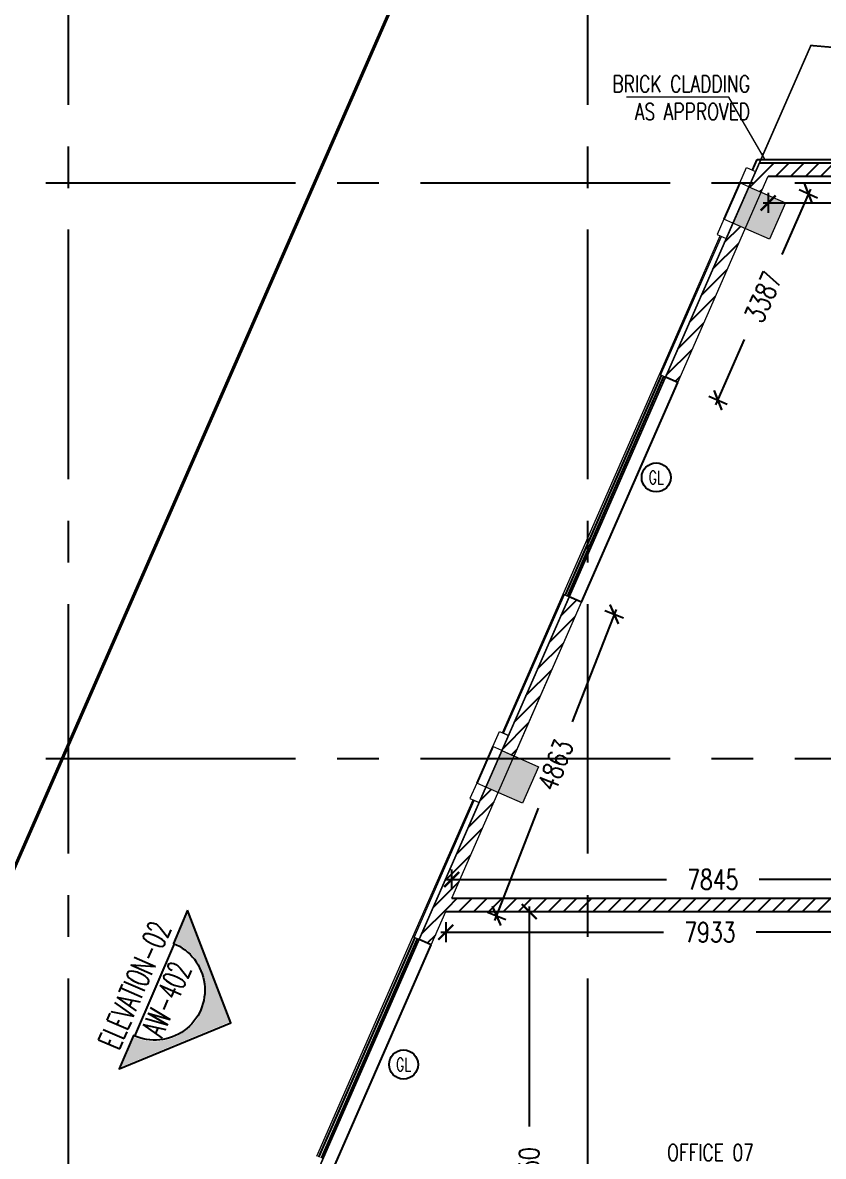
# Model space of a CAD drawing. Header units: millimetres. Extents: x -2076597 to 16308595, y -4402071 to 17875273.
# Drawn here: x -2058738 to -2046710, y -4292159 to -4275128 of the extents above; entities that cross this region are included whole.
import ezdxf
from ezdxf.enums import TextEntityAlignment as Align

# ---------------------------------------------------------------- set-up
doc = ezdxf.new("R2010")
doc.units = ezdxf.units.MM
for name, pattern in [('CENTER', [50.8, 31.75, -6.35, 6.35, -6.35]), ('CENTER2', [1.125, 0.75, -0.125, 0.125, -0.125]), ('CONTINULUS', [0]), ('DASHDOT', [1, 0.5, -0.25, 0, -0.25])]:
    doc.linetypes.add(name, pattern=pattern)
for name, color, linetype, lineweight in [('A- GLAZING', 5, 'Continuous', 9), ('A- LIGHT LINE', 8, 'Continuous', 9), ('A-COL HATCH', 252, 'Continuous', 9), ('A-DETL-GENF', 92, 'Continuous', 9), ('A-ELE 06', 11, 'Continuous', 9), ('A-ELE 07', 8, 'Continuous', 9), ('S-COLS', 7, 'Continuous', 9)]:
    doc.layers.add(name, color=color, linetype=linetype, lineweight=lineweight)
for name, color, linetype in [('A-DIMS', 4, 'Continuous'), ('A-PARAPET WALL', 4, 'Continuous'), ('a-ref', 5, 'Continuous'), ('A-SCHED', 1, 'Continuous'), ('A-SETBACK', 3, 'Continuous'), ('A-SITE BOUNDARY', 7, 'CENTER'), ('A-SLABS', 1, 'Continuous'), ('A-TXTROOM', 3, 'Continuous'), ('A-WALL', 2, 'Continuous'), ('A-WALL HATCH', 8, 'Continuous'), ('La-hatch', 8, 'Continuous'), ('S-GRID', 252, 'CENTER2'), ('TABULAR', 7, 'Continuous')]:
    doc.layers.add(name, color=color, linetype=linetype)
doc.styles.add('DIM 100', font='romans.shx', dxfattribs={"width": 0.8})
doc.styles.add('ROMANS', font='romans.shx', dxfattribs={"width": 0.75})
doc.dimstyles.new('1_100 MJR', dxfattribs={"dimscale": 100, "dimtxt": 1.75, "dimasz": 1, "dimexe": 1, "dimexo": 0, "dimgap": 0.09, "dimtad": 0, "dimdsep": 46, "dimtxsty": 'DIM 100', "dimblk": 'ARCHTICK', "dimcen": 0.09, "dimdle": 1, "dimclrd": 8, "dimclre": 8, "dimclrt": 256, "dimazin": 0, "dimtfac": 1, "dimtofl": 0, "dimtmove": 1, "dimatfit": 3, "dimfxl": 0, "dimtolj": 1, "dimtzin": 0, "dimlwd": -1, "dimlwe": -1, "dimarcsym": 0})
doc.dimstyles.new('DIMM-100', dxfattribs={"dimscale": 150, "dimtxt": 2, "dimasz": 1.5, "dimexe": 1, "dimexo": 0, "dimgap": 2, "dimtad": 0, "dimtoh": 1, "dimdec": 0, "dimzin": 0, "dimdsep": 46, "dimtxsty": 'ROMANS', "dimblk": 'ARCHTICK', "dimcen": 1.5, "dimdle": 0.5, "dimclrd": 8, "dimclre": 8, "dimclrt": 256, "dimazin": 0, "dimtfac": 1, "dimtdec": 0, "dimtix": 1, "dimtofl": 0, "dimtmove": 2, "dimatfit": 3, "dimldrblk": 'DOT', "dimfxl": 0, "dimtolj": 1, "dimtzin": 0, "dimarcsym": 0})
pattern_1 = [(45, (1802100.65, 14255482.13), (-112.2532015, 112.2532015), [])]

# ---------------------------------------------------------------- blocks, each defined once
blk = doc.blocks.new('2nd & 3rd feature')
for points in [[(637863, -1145504), (637613, -1145504), (637613, -1145654), (637863, -1145654)], [(638463, -1145504), (638713, -1145504), (638713, -1145654), (638463, -1145654)]]:
    blk.add_lwpolyline(points, close=True)
at = {"layer": 'A-ELE 07'}
blk.add_line((637863, -1145654), (638463, -1145654), dxfattribs=at)
at = {"layer": 'TABULAR'}
blk.add_line((638463, -1145504), (637863, -1145504), dxfattribs=at)
blk = doc.blocks.new('2ND & 3RD FLOOR COLUMN')
at = {"layer": 'A-COL HATCH'}
for points in [[(-3744586.2, -18629134.4), (-3745135.7, -18628893.6), (-3744894.9, -18628344.1), (-3744345.3, -18628584.9)], [(-3748298.9, -18637606.7), (-3748848.4, -18637365.8), (-3748607.6, -18636816.3), (-3748058, -18637057.1)]]:
    blk.add_hatch(color=256, dxfattribs=at).paths.add_polyline_path(points)
at = {"layer": 'S-COLS'}
for points in [[(-3744586.2, -18629134.4), (-3745135.7, -18628893.6), (-3744894.9, -18628344.1), (-3744345.3, -18628584.9)], [(-3748298.9, -18637606.7), (-3748848.4, -18637365.8), (-3748607.6, -18636816.3), (-3748058, -18637057.1)], [(-3748298.9, -18637606.7), (-3748848.4, -18637365.8), (-3748607.6, -18636816.3), (-3748058, -18637057.1)]]:
    blk.add_lwpolyline(points, close=True, dxfattribs=at)
at = {"layer": 'S-GRID', "ltscale": 5000}
for p, q in [((-3755116.3, -18677738.7), (-3755116.3, -18616905.3)), ((-3747316, -18677738.7), (-3747316, -18616910.1)), ((-3772330.8, -18628284), (-3707051.5, -18628284)), ((-3772330.8, -18636934), (-3707051.5, -18636934))]:
    blk.add_line(p, q, dxfattribs=at)
blk = doc.blocks.new('_ArchTick')
at = {"color": 0, "linetype": 'ByBlock', "const_width": 0.15}
blk.add_lwpolyline([(-0.5, -0.5), (0.5, 0.5)], dxfattribs=at)
blk = doc.blocks.new('*D237')
at = {"layer": 'A-DIMS', "color": 8, "lineweight": -2, "transparency": 16777216}
for p, q in [((-2047538, -4277686), (-2047538, -4277986)), ((-2042448, -4277686), (-2042448, -4277986))]:
    blk.add_line(p, q, dxfattribs=at)
at = {"layer": 'A-DIMS', "color": 8, "linetype": 'CONTINULUS', "lineweight": -2, "transparency": 16777216}
for p, q in [((-2047613, -4277836), (-2045689, -4277836)), ((-2042373, -4277836), (-2044297, -4277836))]:
    blk.add_line(p, q, dxfattribs=at)
at = {"layer": 'Defpoints', "color": 0, "transparency": 16777216}
for p in [(-2047538, -4277433), (-2042448, -4277433), (-2047538, -4277836)]:
    blk.add_point(p, dxfattribs=at)
at = {"layer": 'A-DIMS', "color": 8, "lineweight": -2, "transparency": 16777216, "xscale": 225, "yscale": 225, "zscale": 225, "rotation": 180}
blk.add_blockref('_ArchTick', (-2047538, -4277836), dxfattribs=at)
at = {"layer": 'A-DIMS', "color": 8, "lineweight": -2, "transparency": 16777216, "xscale": 225, "yscale": 225, "zscale": 225}
blk.add_blockref('_ArchTick', (-2042448, -4277836), dxfattribs=at)
at = {"layer": 'A-DIMS', "transparency": 16777216, "insert": (-2044993, -4277836), "char_height": 300, "attachment_point": 5, "style": 'ROMANS'}
blk.add_mtext('\\A1;5090', dxfattribs=at)
blk = doc.blocks.new('_Dot')
at = {"color": 0, "linetype": 'ByBlock', "lineweight": -2}
blk.add_line((-0.5, 0), (-1, 0), dxfattribs=at)
at = {"color": 0, "linetype": 'ByBlock', "const_width": 0.5}
blk.add_lwpolyline([(-0.25, 0, 1), (0.25, 0, 1)], format="xyb", close=True, dxfattribs=at)
blk = doc.blocks.new('*D238')
at = {"layer": 'A-DIMS', "color": 8, "linetype": 'CONTINULUS', "lineweight": -2, "transparency": 16777216}
for p, q in [((-2046903, -4277629), (-2047334, -4278611)), ((-2048323, -4280869), (-2047893, -4279887))]:
    blk.add_line(p, q, dxfattribs=at)
at = {"layer": 'A-DIMS', "color": 8, "lineweight": -2, "transparency": 16777216}
for p, q in [((-2047071, -4277637), (-2046796, -4277758)), ((-2048431, -4280740), (-2048156, -4280860))]:
    blk.add_line(p, q, dxfattribs=at)
at = {"layer": 'Defpoints', "color": 0, "transparency": 16777216}
for p in [(-2047538, -4277433), (-2048898, -4280535), (-2048293, -4280800)]:
    blk.add_point(p, dxfattribs=at)
at = {"layer": 'A-DIMS', "color": 8, "lineweight": -2, "transparency": 16777216, "xscale": 225, "yscale": 225, "zscale": 225}
for p, rotation in [((-2046934, -4277698), 66.33601294037265), ((-2048293, -4280800), 246.3360129403727)]:
    blk.add_blockref('_ArchTick', p, dxfattribs=dict(at, rotation=rotation))
at = {"layer": 'A-DIMS', "transparency": 16777216, "insert": (-2047613, -4279249), "char_height": 300, "attachment_point": 5, "rotation": 66.336, "style": 'ROMANS'}
blk.add_mtext('\\A1;3387', dxfattribs=at)
blk = doc.blocks.new('*D239')
at = {"layer": 'A-DIMS', "color": 8, "linetype": 'CONTINULUS', "lineweight": -2, "transparency": 16777216}
for p, q in [((-2049823, -4283946), (-2050481, -4285632)), ((-2051645, -4288616), (-2050987, -4286930))]:
    blk.add_line(p, q, dxfattribs=at)
at = {"layer": 'A-DIMS', "color": 8, "lineweight": -2, "transparency": 16777216}
for p, q in [((-2049990, -4283961), (-2049711, -4284070)), ((-2051757, -4288491), (-2051478, -4288600))]:
    blk.add_line(p, q, dxfattribs=at)
at = {"layer": 'Defpoints', "color": 0, "transparency": 16777216}
for p in [(-2050526, -4283752), (-2052293, -4288283), (-2051618, -4288546)]:
    blk.add_point(p, dxfattribs=at)
at = {"layer": 'A-DIMS', "color": 8, "lineweight": -2, "transparency": 16777216, "xscale": 225, "yscale": 225, "zscale": 225}
for p, rotation in [((-2049851, -4284016), 68.69316420606297), ((-2051618, -4288546), 248.693164206063)]:
    blk.add_blockref('_ArchTick', p, dxfattribs=dict(at, rotation=rotation))
at = {"layer": 'A-DIMS', "transparency": 16777216, "insert": (-2050734, -4286281), "char_height": 300, "attachment_point": 5, "rotation": 68.6932, "style": 'ROMANS'}
blk.add_mtext('\\A1;4863', dxfattribs=at)
blk = doc.blocks.new('SOP')
at = {"layer": 'A-SCHED', "color": 8}
blk.add_circle((0, 0), 218, dxfattribs=at)
at = {"layer": 'A-SCHED', "style": 'ROMANS', "width": 0.7}
blk.add_attdef('D2', text='', height=200, dxfattribs=at).set_placement((0, 0), align=Align.MIDDLE_CENTER)
blk = doc.blocks.new('*D243')
at = {"layer": 'A-DIMS', "color": 8, "lineweight": -2, "transparency": 16777216}
for p, q in [((-2052381, -4288642), (-2052381, -4288942)), ((-2044448, -4288642), (-2044448, -4288942))]:
    blk.add_line(p, q, dxfattribs=at)
at = {"layer": 'A-DIMS', "color": 8, "linetype": 'CONTINULUS', "lineweight": -2, "transparency": 16777216}
for p, q in [((-2052456, -4288792), (-2049111, -4288792)), ((-2044373, -4288792), (-2047718, -4288792))]:
    blk.add_line(p, q, dxfattribs=at)
at = {"layer": 'Defpoints', "color": 0, "transparency": 16777216}
for p in [(-2052381, -4288483), (-2044448, -4288483), (-2052381, -4288792)]:
    blk.add_point(p, dxfattribs=at)
at = {"layer": 'A-DIMS', "color": 8, "lineweight": -2, "transparency": 16777216, "xscale": 225, "yscale": 225, "zscale": 225, "rotation": 180}
blk.add_blockref('_ArchTick', (-2052381, -4288792), dxfattribs=at)
at = {"layer": 'A-DIMS', "color": 8, "lineweight": -2, "transparency": 16777216, "xscale": 225, "yscale": 225, "zscale": 225}
blk.add_blockref('_ArchTick', (-2044448, -4288792), dxfattribs=at)
at = {"layer": 'A-DIMS', "transparency": 16777216, "insert": (-2048414, -4288792), "char_height": 300, "attachment_point": 5, "style": 'ROMANS'}
blk.add_mtext('\\A1;7933', dxfattribs=at)
blk = doc.blocks.new('*D244')
at = {"layer": 'A-DIMS', "color": 8, "lineweight": -2, "transparency": 16777216}
for p, q in [((-2051278, -4288483), (-2050978, -4288483)), ((-2051278, -4296333), (-2050978, -4296333))]:
    blk.add_line(p, q, dxfattribs=at)
at = {"layer": 'A-DIMS', "color": 8, "linetype": 'CONTINULUS', "lineweight": -2, "transparency": 16777216}
for p, q in [((-2051128, -4288408), (-2051128, -4291711)), ((-2051128, -4296408), (-2051128, -4293104))]:
    blk.add_line(p, q, dxfattribs=at)
at = {"layer": 'Defpoints', "color": 0, "transparency": 16777216}
for p in [(-2052381, -4288483), (-2052381, -4296333), (-2051128, -4296333)]:
    blk.add_point(p, dxfattribs=at)
at = {"layer": 'A-DIMS', "color": 8, "lineweight": -2, "transparency": 16777216, "xscale": 225, "yscale": 225, "zscale": 225}
for p, rotation in [((-2051128, -4288483), 90), ((-2051128, -4296333), 270)]:
    blk.add_blockref('_ArchTick', p, dxfattribs=dict(at, rotation=rotation))
at = {"layer": 'A-DIMS', "transparency": 16777216, "insert": (-2051128, -4292408), "char_height": 300, "attachment_point": 5, "rotation": 90, "style": 'ROMANS'}
blk.add_mtext('\\A1;7850', dxfattribs=at)
blk = doc.blocks.new('*D75')
at = {"layer": 'A-DIMS', "color": 8, "lineweight": -2, "transparency": 16777216}
for p, q in [((-2052293, -4288151), (-2052293, -4287851)), ((-2044448, -4288151), (-2044448, -4287851))]:
    blk.add_line(p, q, dxfattribs=at)
at = {"layer": 'A-DIMS', "color": 8, "linetype": 'CONTINULUS', "lineweight": -2, "transparency": 16777216}
for p, q in [((-2052368, -4288001), (-2049067, -4288001)), ((-2044373, -4288001), (-2047674, -4288001))]:
    blk.add_line(p, q, dxfattribs=at)
at = {"layer": 'Defpoints', "color": 0, "transparency": 16777216}
for p in [(-2052293, -4288001), (-2052293, -4288283), (-2044448, -4288283)]:
    blk.add_point(p, dxfattribs=at)
at = {"layer": 'A-DIMS', "color": 8, "lineweight": -2, "transparency": 16777216, "xscale": 225, "yscale": 225, "zscale": 225}
for p, rotation in [((-2052293, -4288001), 179.9999999999455), ((-2044448, -4288001), 359.9999999999456)]:
    blk.add_blockref('_ArchTick', p, dxfattribs=dict(at, rotation=rotation))
at = {"layer": 'A-DIMS', "transparency": 16777216, "insert": (-2048370, -4288001), "char_height": 300, "attachment_point": 5, "style": 'ROMANS'}
blk.add_mtext('\\A1;7845', dxfattribs=at)
blk = doc.blocks.new('Family - ___-240295-0_ ground floor')
at = {"layer": 'A-SETBACK', "linetype": 'DASHDOT', "lineweight": -2, "ltscale": 2000, "const_width": 25}
blk.add_lwpolyline([(76480, 233663), (47866, 236124), (29166, 193452), (70915, 193452)], close=True, dxfattribs=at)
at = {"layer": 'A-SITE BOUNDARY', "ltscale": 100, "const_width": 50}
blk.add_lwpolyline([(83289, 239099), (44096, 242471), (19986, 187452), (76141, 187452)], close=True, dxfattribs=at)

msp = doc.modelspace()

# ---------------------------------------------------------------- hatches: boundary and pattern name
at = {"layer": 'a-ref'}
msp.add_hatch(color=66, dxfattribs=at).paths.add_polyline_path([(-2055633.6, -4290142.6), (-2057251.5, -4290811), (-2057061.5, -4290369.4, 1), (-2056450.5, -4288949.7), (-2056260.5, -4288508.2)])
at = {"layer": 'A-WALL HATCH'}
h = msp.add_hatch(dxfattribs=at)
h.set_pattern_fill('ANSI31', color=256, scale=50)
h.set_pattern_definition(pattern_1)
h.paths.add_polyline_path([(-2047582, -4277532.5), (-2047800.4, -4277532.5), (-2047826.7, -4277592.6), (-2047643.5, -4277672.8)])
h.paths.add_polyline_path([(-2037447.9, -4278032.5), (-2038447.9, -4278032.5), (-2038447.9, -4277532.5), (-2038547.9, -4277532.5), (-2038547.9, -4278232.5), (-2037447.9, -4278232.5)])
h.paths.add_polyline_path([(-2045447.9, -4277432.5), (-2045447.9, -4277232.5), (-2047668.9, -4277232.5), (-2047726.4, -4277363.6), (-2047726.3, -4277363.6), (-2047800.4, -4277532.5), (-2047582, -4277532.5), (-2047538.2, -4277432.5)])
h.paths.add_polyline_path([(-2043247.9, -4277232.5), (-2043247.9, -4277432.5), (-2042447.9, -4277432.5), (-2042447.9, -4277232.5)])
h.paths.add_polyline_path([(-2039647.9, -4277232.5), (-2039647.9, -4277432.5), (-2038547.9, -4277432.5), (-2038547.9, -4277532.5), (-2038447.9, -4277532.5), (-2038447.9, -4277432.5), (-2037547.9, -4277432.5), (-2037547.9, -4277532.5), (-2037447.9, -4277532.5), (-2037447.9, -4277432.5), (-2034347.9, -4277432.5), (-2034347.9, -4277232.5)])
h = msp.add_hatch(dxfattribs=at)
h.set_pattern_fill('ANSI31', color=256, scale=50)
h.set_pattern_definition(pattern_1)
h.paths.add_polyline_path([(-2047884.4, -4278222.4), (-2048067.5, -4278142.1), (-2049081, -4280454.8), (-2048897.8, -4280535.1)])
h.paths.add_polyline_path([(-2051770.9, -4299736.9), (-2050206.7, -4299736.9), (-2050206.7, -4298920.5), (-2051770.9, -4298920.5)], flags=9)
h.paths.add_polyline_path([(-2052744.2, -4305773.8), (-2051179.9, -4305773.8), (-2051179.9, -4304957.4), (-2052744.2, -4304957.4)], flags=9)
h.paths.add_polyline_path([(-2054655.4, -4313640.7), (-2053082.2, -4313640.7), (-2053082.2, -4312824.3), (-2054655.4, -4312824.3)], flags=9)
h = msp.add_hatch(dxfattribs=at)
h.set_pattern_fill('ANSI31', color=256, scale=50)
h.set_pattern_definition([(45, (1799642.25, 14249872.15), (-112.2532015, 112.2532015), [])])
h.paths.add_polyline_path([(-2050342.8, -4283832.4), (-2050525.9, -4283752.1), (-2051539.4, -4286064.8), (-2051356.2, -4286145.1)])
h.paths.add_polyline_path([(-2054229.4, -4305346.9), (-2052665.1, -4305346.9), (-2052665.1, -4304530.5), (-2054229.4, -4304530.5)], flags=9)
h.paths.add_polyline_path([(-2055202.6, -4311383.8), (-2053638.3, -4311383.8), (-2053638.3, -4310567.4), (-2055202.6, -4310567.4)], flags=9)
h.paths.add_polyline_path([(-2057113.8, -4319250.7), (-2055540.6, -4319250.7), (-2055540.6, -4318434.3), (-2057113.8, -4318434.3)], flags=9)
h = msp.add_hatch(dxfattribs=at)
h.set_pattern_fill('ANSI31', color=256, scale=50)
h.set_pattern_definition(pattern_1)
h.paths.add_polyline_path([(-2051597.1, -4286694.6), (-2051780.2, -4286614.3), (-2052782.7, -4288902), (-2052599.5, -4288982.3)])
h = msp.add_hatch(dxfattribs=at)
h.set_pattern_fill('ANSI31', color=256, scale=50)
h.set_pattern_definition(pattern_1)
h.paths.add_polyline_path([(-2050247.9, -4288282.5), (-2052292.9, -4288282.5), (-2052380.6, -4288482.5), (-2050247.9, -4288482.5)])
h.paths.add_polyline_path([(-2044247.9, -4288282.5), (-2050247.9, -4288282.5), (-2050247.9, -4288482.5), (-2044447.9, -4288482.5), (-2044447.9, -4290682.5), (-2044247.9, -4290682.5)])

# ---------------------------------------------------------------- linework, layer by layer
at = {"layer": 'A- GLAZING'}
for p, q in [((-2050617.5, -4283712), (-2049172.6, -4280414.7)), ((-2049081, -4280454.8), (-2050525.9, -4283752.1)), ((-2054319.3, -4292159.1), (-2052874.3, -4288861.8)), ((-2052782.7, -4288902), (-2054227.7, -4292199.3))]:
    msp.add_line(p, q, dxfattribs=at)
at = {"layer": 'A- LIGHT LINE'}
msp.add_line((-2048127.3, -4276246.5), (-2049664.7, -4276246.5), dxfattribs=at)
at = {"layer": 'A- LIGHT LINE', "color": 2, "lineweight": 0}
for p, q in [((-2050525.9, -4283752.1), (-2051439.1, -4285835.8)), ((-2051356.2, -4286145.1), (-2050342.8, -4283832.4)), ((-2050342.8, -4283832.4), (-2050525.9, -4283752.1))]:
    msp.add_line(p, q, dxfattribs=at)
at = {"layer": 'A- LIGHT LINE', "lineweight": 0}
for p, q in [((-2051439, -4285835.8), (-2051539.4, -4286064.8)), ((-2051439.1, -4285835.8), (-2051439, -4285835.8)), ((-2051539.4, -4286064.8), (-2051356.2, -4286145.1))]:
    msp.add_line(p, q, dxfattribs=at)
at = {"layer": 'A-PARAPET WALL'}
for p, q in [((-2049145.1, -4280426.7), (-2050590.1, -4283724)), ((-2049108.5, -4280442.8), (-2050553.4, -4283740.1)), ((-2052846.8, -4288873.9), (-2054291.8, -4292171.2)), ((-2052810.2, -4288889.9), (-2054255.1, -4292187.2))]:
    msp.add_line(p, q, dxfattribs=at)
at = {"layer": 'a-ref', "color": 3, "linetype": 'Continuous', "ltscale": 1000}
msp.add_lwpolyline([(-2056259.5, -4288459.9), (-2056474.5, -4288959.5, -1.0244516), (-2057070.9, -4290345.3), (-2057285.9, -4290844.9), (-2055610.2, -4290152.7)], format="xyb", close=True, dxfattribs=at)
at = {"layer": 'A-SLABS'}
for p, q in [((-2047772.2, -4277343.5), (-2047701.6, -4277182.5)), ((-2047701.6, -4277182.5), (-2046031.2, -4277182.5)), ((-2050342.8, -4283832.4), (-2048897.8, -4280535.1)), ((-2054044.5, -4292279.6), (-2052599.5, -4288982.3))]:
    msp.add_line(p, q, dxfattribs=at)
at = {"layer": 'A-WALL', "lineweight": 18}
for p, q in [((-2049081, -4280454.8), (-2047668.9, -4277232.5)), ((-2048897.8, -4280535.1), (-2047538.2, -4277432.5)), ((-2049154.3, -4280422.7), (-2048241.2, -4278339)), ((-2051512.3, -4285803.7), (-2050599.2, -4283720)), ((-2052782.7, -4288902), (-2050525.9, -4283752.1)), ((-2052292.9, -4288282.5), (-2050342.8, -4283832.4)), ((-2052856, -4288869.9), (-2051953.8, -4286811.2)), ((-2052599.5, -4288982.3), (-2052380.6, -4288482.5))]:
    msp.add_line(p, q, dxfattribs=at)
at = {"layer": 'A-WALL'}
for p, q in [((-2047668.9, -4277232.5), (-2045447.9, -4277232.5)), ((-2047538.2, -4277432.5), (-2045447.9, -4277432.5)), ((-2048897.8, -4280535.1), (-2049081, -4280454.8)), ((-2050342.8, -4283832.4), (-2050525.9, -4283752.1)), ((-2052292.9, -4288282.5), (-2044247.9, -4288282.5)), ((-2052380.6, -4288482.5), (-2044447.9, -4288482.5)), ((-2052599.5, -4288982.3), (-2052782.7, -4288902))]:
    msp.add_line(p, q, dxfattribs=at)
at = {"layer": 'A-WALL', "lineweight": 18}
for points in [[(-2049081, -4280454.8), (-2049172.6, -4280414.7), (-2048259.5, -4278331), (-2048167.9, -4278371.1)], [(-2051439, -4285835.8), (-2051530.6, -4285795.7), (-2050617.5, -4283712), (-2050525.9, -4283752.1)], [(-2052782.7, -4288902), (-2052874.3, -4288861.8), (-2051972.2, -4286803.2), (-2051880.6, -4286843.3)]]:
    msp.add_lwpolyline(points, dxfattribs=at)
at = {"layer": 'La-hatch', "ltscale": 0.1}
msp.add_line((-2057054, -4290352.3), (-2056457.6, -4288966.5), dxfattribs=at)

# ---------------------------------------------------------------- block references
at = {"layer": 'A- LIGHT LINE'}
msp.add_blockref('2ND & 3RD FLOOR COLUMN', (1697068.2, 14350751.5), dxfattribs=at)
at = {"layer": 'A-DETL-GENF', "color": 8}
msp.add_blockref('Family - ___-240295-0_ ground floor', (-2094762.5, -4511594.9), dxfattribs=at)
at = {"layer": 'A-ELE 06', "rotation": 66.33601294107463}
for p in [(-3353409.6, -4402536.6), (-3357122.3, -4411008.8)]:
    msp.add_blockref('2nd & 3rd feature', p, dxfattribs=at)
at = {"layer": 'A-SCHED'}
for p in [(-2049220.6, -4281960.4), (-2053015.5, -4290779.8)]:
    msp.add_blockref('SOP', p, dxfattribs=at).add_auto_attribs({'D2': 'GL'})

# ---------------------------------------------------------------- texts
at = {"layer": 'A-TXTROOM', "style": 'ROMANS', "width": 0.6}
for s, height, p in [('ELEVATION-02', 347.319, (-2057292.2, -4290578.2)), ('AW-402', 347.32, (-2056645.2, -4290391))]:
    msp.add_text(s, height=height, rotation=66.70925, dxfattribs=at).set_placement(p)
at = {"layer": 'A-TXTROOM', "width": 3684.893, "style": 'ROMANS'}
for s, insert, char_height, attachment_point in [(' BRICK CLADDING\\PAS APPROVED ', (-2047811.2, -4275922.8, 0), 250.282, 3), ('OFFICE 07\\P820 SQFT', (-2049055.9, -4291978.1, 0), 250.28, 1)]:
    msp.add_mtext(s, dxfattribs=dict(at, insert=insert, char_height=char_height, attachment_point=attachment_point))

# ---------------------------------------------------------------- dimensions: what is measured, and where the dimension line sits
at = {"layer": 'A-DIMS'}
for p1, p2, distance, picture, middle in [((-2047538.2, -4277432.5), (-2048897.8, -4280535.1), 660.2, '*D238', (-2047613.4, -4279248.8)), ((-2042447.9, -4277432.5), (-2047538.2, -4277432.5), 403, '*D237', (-2044993, -4277835.6)), ((-2050525.9, -4283752.1), (-2052292.9, -4288282.5), 725, '*D239', (-2050734, -4286280.7)), ((-2044447.9, -4288282.5), (-2052292.9, -4288282.5), -281.6, '*D75', (-2048370.4, -4288000.9)), ((-2044447.9, -4288482.5), (-2052380.6, -4288482.5), 309.7, '*D243', (-2048414.2, -4288792.2)), ((-2052380.6, -4288482.5), (-2052380.6, -4296332.5), 1252.9, '*D244', (-2051127.6, -4292407.5))]:
    dim = msp.add_aligned_dim(p1=p1, p2=p2, distance=distance, dimstyle='DIMM-100', override={"dimfxlon": 1}, dxfattribs=at)
    dim.commit()
    dim.dimension.update_dxf_attribs({"geometry": picture, "text_midpoint": middle})

# ---------------------------------------------------------------- leaders
at = {"layer": 'A- LIGHT LINE'}
msp.add_leader([(-2047586.6, -4277181.1), (-2048127.3, -4276246.5)], dimstyle='1_100 MJR', dxfattribs=at)

doc.saveas('drawing.dxf')
